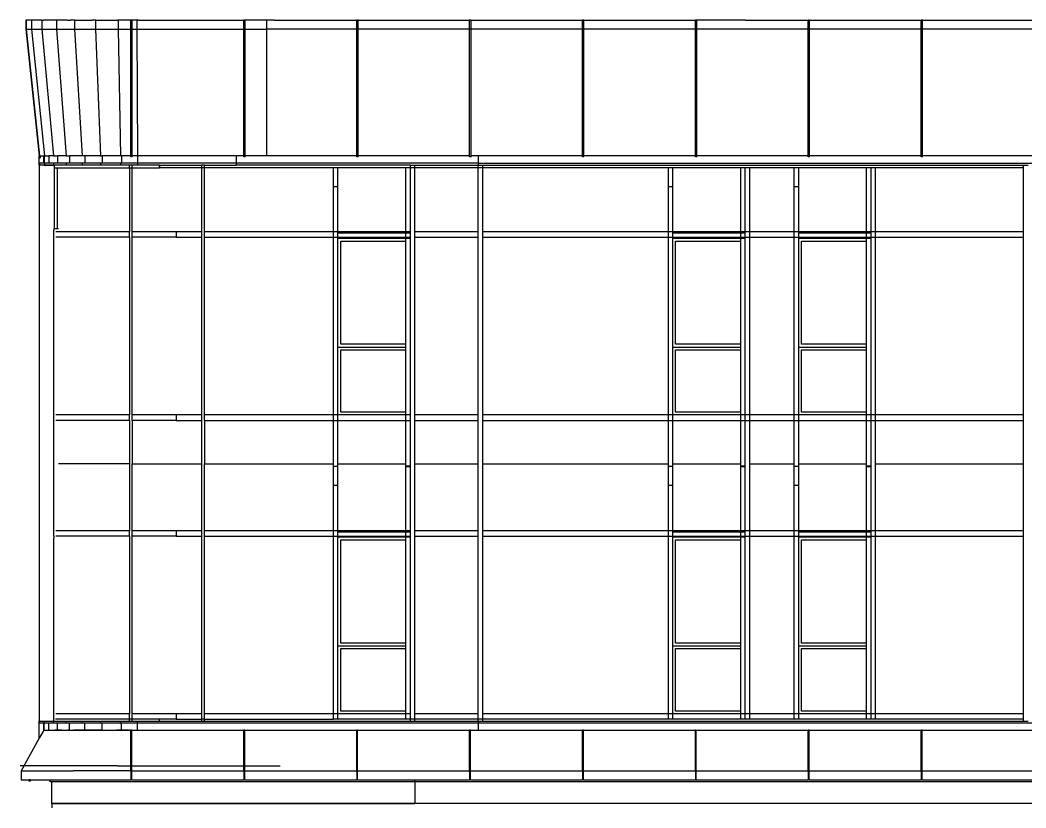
# Model space of a CAD drawing. Extents: x -311 to 61613, y 0 to 58400.
# Drawn here: x -311 to 10800, y 46101 to 54800 of the extents above; entities that cross this region are included whole.
import ezdxf

# ---------------------------------------------------------------- set-up
doc = ezdxf.new("R2010")
doc.units = 0
doc.header["$LTSCALE"] = 1000
doc.header["$MEASUREMENT"] = 0
doc.layers.add('AD-AREA-OUTL', color=31, linetype='Continuous')

msp = doc.modelspace()

# ---------------------------------------------------------------- linework, layer by layer
at = {"layer": 'AD-AREA-OUTL', "color": 252}
for p, q in [((-250, 54800), (-250, 54700)), ((-246, 54800), (-250, 54800)), ((-246, 54800), (-246, 54700)), ((-184, 54800), (-246, 54800)), ((-184, 54800), (-184, 54700)), ((-70, 54800), (-184, 54800)), ((-70, 54800), (-53, 54800)), ((-70, 54800), (-70, 54700)), ((90, 54800), (-53, 54800)), ((90, 54800), (-53, 54800)), ((150, 54800), (90, 54800)), ((150, 54800), (90, 54800)), ((90, 54800), (90, 54700)), ((90, 54800), (90, 54800)), ((203, 54800), (150, 54800)), ((212, 54800), (203, 54800)), ((212, 54800), (242, 54800)), ((212, 54800), (212, 54800)), ((212, 54800), (212, 54800)), ((249, 54800), (242, 54800)), ((267, 54800), (249, 54800)), ((290, 54800), (267, 54800)), ((290, 54800), (267, 54800)), ((293, 54800), (290, 54800)), ((293, 54800), (290, 54800)), ((290, 54800), (290, 54700)), ((290, 54800), (290, 54800)), ((293, 54800), (417, 54800)), ((419, 54800), (417, 54800)), ((419, 54800), (485, 54800)), ((520, 54800), (485, 54800)), ((520, 54800), (485, 54800)), ((525, 54800), (520, 54800)), ((525, 54800), (520, 54800)), ((520, 54800), (520, 54700)), ((520, 54800), (520, 54800)), ((525, 54800), (767, 54800)), ((771, 54800), (767, 54800)), ((771, 54800), (767, 54800)), ((767, 54800), (767, 54800)), ((767, 54800), (767, 54800)), ((852, 54800), (771, 54800)), ((852, 54800), (771, 54800)), ((771, 54800), (771, 54700)), ((771, 54800), (771, 54800)), ((830, 54800), (830, 54800)), ((913, 54800), (852, 54800)), ((913, 54700), (913, 54800)), ((928, 54800), (913, 54800)), ((928, 54700), (928, 54800)), ((928, 54700), (928, 54800)), ((979, 54800), (928, 54800)), ((979, 54800), (928, 54800)), ((996, 54800), (979, 54800)), ((996, 54800), (979, 54800)), ((979, 54800), (979, 54700)), ((979, 54800), (979, 54800)), ((996, 54800), (2160, 54800)), ((2160, 54700), (2160, 54800)), ((2175, 54800), (2160, 54800)), ((2175, 54700), (2175, 54800)), ((2175, 54700), (2175, 54800)), ((2412, 54800), (2175, 54800)), ((2412, 54800), (2175, 54800)), ((2500, 54800), (2412, 54800)), ((2500, 54800), (2412, 54800)), ((2412, 54800), (2412, 54700)), ((2412, 54800), (2412, 54800)), ((2500, 54800), (3407, 54800)), ((3407, 54700), (3407, 54800)), ((3423, 54800), (3407, 54800)), ((3423, 54700), (3423, 54800)), ((3423, 54800), (4654, 54800)), ((3423, 54700), (3423, 54800)), ((4654, 54700), (4654, 54800)), ((4670, 54800), (4654, 54800)), ((4670, 54700), (4670, 54800)), ((4670, 54800), (5902, 54800)), ((4670, 54700), (4670, 54800)), ((5902, 54700), (5902, 54800)), ((5917, 54800), (5902, 54800)), ((5917, 54700), (5917, 54800)), ((5917, 54800), (7149, 54800)), ((5917, 54700), (5917, 54800)), ((7149, 54700), (7149, 54800)), ((7164, 54800), (7149, 54800)), ((7164, 54700), (7164, 54800)), ((7700, 54800), (7164, 54800)), ((7164, 54700), (7164, 54800)), ((7704, 54800), (7700, 54800)), ((7704, 54800), (8395, 54800)), ((8396, 54800), (8395, 54800)), ((8397, 54800), (8396, 54800)), ((8396, 54700), (8396, 54800)), ((8397, 54800), (8405, 54800)), ((8411, 54800), (8405, 54800)), ((8411, 54700), (8411, 54800)), ((8411, 54800), (9643, 54800)), ((8411, 54700), (8411, 54800)), ((9657, 54800), (9643, 54800)), ((9643, 54700), (9643, 54800)), ((9658, 54800), (9657, 54800)), ((9658, 54700), (9658, 54800)), ((9658, 54800), (10891, 54800)), ((9658, 54700), (9658, 54800)), ((-250, 54700), (-100, 53300)), ((-250, 54700), (-246, 54700)), ((-246, 54700), (-96, 53300)), ((-246, 54700), (-184, 54700)), ((-184, 54700), (-42, 53300)), ((-184, 54700), (-70, 54700)), ((-70, 54700), (58, 53300)), ((-70, 54700), (90, 54700)), ((90, 54700), (199, 53300)), ((90, 54700), (290, 54700)), ((290, 54700), (375, 53300)), ((290, 54700), (520, 54700)), ((520, 54700), (577, 53300)), ((520, 54700), (771, 54700)), ((771, 54700), (798, 53300)), ((771, 54700), (913, 54700)), ((913, 54700), (913, 54700)), ((913, 53300), (913, 54700)), ((928, 54700), (913, 54700)), ((928, 53300), (928, 54700)), ((928, 53300), (928, 54700)), ((928, 54700), (928, 54700)), ((928, 54700), (979, 54700)), ((979, 54700), (984, 53300)), ((979, 54700), (2160, 54700)), ((2160, 54700), (2160, 54700)), ((2160, 53300), (2160, 54700)), ((2175, 54700), (2160, 54700)), ((2175, 53300), (2175, 54700)), ((2175, 53300), (2175, 54700)), ((2175, 54700), (2175, 54700)), ((2175, 54700), (2412, 54700)), ((2412, 54700), (2412, 53300)), ((3407, 54700), (2412, 54700)), ((3407, 54700), (3407, 54700)), ((3407, 53300), (3407, 54700)), ((3423, 54700), (3407, 54700)), ((3423, 53300), (3423, 54700)), ((3423, 53300), (3423, 54700)), ((3423, 54700), (3423, 54700)), ((4654, 54700), (3423, 54700)), ((4654, 54700), (4654, 54700)), ((4654, 53300), (4654, 54700)), ((4670, 54700), (4654, 54700)), ((4670, 53300), (4670, 54700)), ((4670, 53300), (4670, 54700)), ((4670, 54700), (4670, 54700)), ((5902, 54700), (4670, 54700)), ((5902, 54700), (5902, 54700)), ((5902, 53300), (5902, 54700)), ((5917, 54700), (5902, 54700)), ((5917, 53300), (5917, 54700)), ((5917, 53300), (5917, 54700)), ((5917, 54700), (5917, 54700)), ((7149, 54700), (5917, 54700)), ((7149, 54700), (7149, 54700)), ((7149, 53300), (7149, 54700)), ((7164, 54700), (7149, 54700)), ((7164, 53300), (7164, 54700)), ((7164, 53300), (7164, 54700)), ((7164, 54700), (7164, 54700)), ((8396, 54700), (7164, 54700)), ((8396, 54700), (8396, 54700)), ((8396, 53300), (8396, 54700)), ((8411, 54700), (8396, 54700)), ((8411, 53300), (8411, 54700)), ((8411, 53300), (8411, 54700)), ((8411, 54700), (8411, 54700)), ((9643, 54700), (8411, 54700)), ((9643, 54700), (9643, 54700)), ((9643, 53300), (9643, 54700)), ((9658, 54700), (9643, 54700)), ((9658, 53300), (9658, 54700)), ((9658, 53300), (9658, 54700)), ((9658, 54700), (9658, 54700)), ((10891, 54700), (9658, 54700)), ((-100, 53280), (-100, 53300)), ((-96, 53300), (-100, 53300)), ((-100, 53200), (-100, 53280)), ((-100, 53280), (-90, 53280)), ((-90, 53300), (-96, 53300)), ((-90, 53300), (-50, 53300)), ((-90, 53300), (-90, 53280)), ((-50, 53220), (-50, 53300)), ((-50, 53300), (-46, 53300)), ((-42, 53300), (-46, 53300)), ((-46, 53300), (-46, 53220)), ((-42, 53300), (6, 53300)), ((58, 53300), (6, 53300)), ((6, 53300), (6, 53220)), ((58, 53300), (101, 53300)), ((199, 53300), (101, 53300)), ((101, 53300), (101, 53220)), ((199, 53300), (235, 53300)), ((375, 53300), (235, 53300)), ((235, 53300), (235, 53220)), ((403, 53300), (375, 53300)), ((577, 53300), (403, 53300)), ((403, 53300), (403, 53220)), ((577, 53300), (596, 53300)), ((798, 53300), (596, 53300)), ((596, 53300), (596, 53220)), ((807, 53300), (798, 53300)), ((913, 53300), (807, 53300)), ((807, 53300), (807, 53220)), ((913, 53292), (913, 53300)), ((928, 53292), (913, 53292)), ((928, 53292), (928, 53300)), ((984, 53300), (928, 53300)), ((986, 53300), (984, 53300)), ((2074, 53300), (986, 53300)), ((986, 53300), (986, 53220)), ((2160, 53300), (2074, 53300)), ((2074, 53300), (2074, 53220)), ((2160, 53292), (2160, 53300)), ((2175, 53292), (2160, 53292)), ((2175, 53292), (2175, 53300)), ((2412, 53300), (2175, 53300)), ((3407, 53300), (2412, 53300)), ((3407, 53292), (3407, 53300)), ((3423, 53292), (3407, 53292)), ((3423, 53292), (3423, 53300)), ((4654, 53300), (3423, 53300)), ((4654, 53292), (4654, 53300)), ((4670, 53292), (4654, 53292)), ((4670, 53292), (4670, 53300)), ((4750, 53300), (4670, 53300)), ((5902, 53300), (4750, 53300)), ((4750, 53300), (4750, 53220)), ((5902, 53292), (5902, 53300)), ((5917, 53292), (5902, 53292)), ((5917, 53292), (5917, 53300)), ((7149, 53300), (5917, 53300)), ((7149, 53292), (7149, 53300)), ((7164, 53292), (7149, 53292)), ((7164, 53292), (7164, 53300)), ((8396, 53300), (7164, 53300)), ((8396, 53292), (8396, 53300)), ((8411, 53292), (8396, 53292)), ((8411, 53292), (8411, 53300)), ((9643, 53300), (8411, 53300)), ((9643, 53292), (9643, 53300)), ((9658, 53292), (9643, 53292)), ((9658, 53292), (9658, 53300)), ((10891, 53300), (9658, 53300)), ((-100, 53220), (-100, 53200)), ((-96, 53220), (-100, 53220)), ((-96, 53200), (-100, 53200)), ((-100, 53200), (-100, 47060)), ((-100, 53200), (-100, 53200)), ((-50, 53220), (-96, 53220)), ((-96, 53220), (-96, 53200)), ((-42, 53200), (-96, 53200)), ((-46, 53220), (-50, 53220)), ((-50, 53200), (71, 53200)), ((-42, 53220), (-46, 53220)), ((6, 53220), (-42, 53220)), ((-42, 53220), (-42, 53200)), ((58, 53200), (-42, 53200)), ((58, 53220), (6, 53220)), ((101, 53220), (58, 53220)), ((58, 53220), (58, 53200)), ((68, 53200), (58, 53200)), ((71, 53200), (68, 53200)), ((68, 53170), (68, 53200)), ((71, 53170), (68, 53170)), ((68, 52500), (68, 53170)), ((112, 53200), (71, 53200)), ((71, 53170), (98, 53170)), ((98, 53170), (103, 53170)), ((98, 53170), (98, 52500)), ((100, 52500), (100, 53170)), ((199, 53220), (101, 53220)), ((103, 53170), (112, 53170)), ((188, 53200), (112, 53200)), ((112, 53170), (142, 53170)), ((142, 53170), (188, 53170)), ((199, 53200), (188, 53200)), ((188, 53170), (215, 53170)), ((235, 53220), (199, 53220)), ((199, 53220), (199, 53200)), ((294, 53200), (199, 53200)), ((215, 53170), (294, 53170)), ((375, 53220), (235, 53220)), ((375, 53200), (294, 53200)), ((294, 53170), (317, 53170)), ((317, 53170), (427, 53170)), ((403, 53220), (375, 53220)), ((375, 53220), (375, 53200)), ((427, 53200), (375, 53200)), ((577, 53220), (403, 53220)), ((577, 53200), (427, 53200)), ((427, 53170), (445, 53170)), ((445, 53170), (580, 53170)), ((596, 53220), (577, 53220)), ((577, 53220), (577, 53200)), ((580, 53200), (577, 53200)), ((747, 53200), (580, 53200)), ((580, 53170), (592, 53170)), ((592, 53170), (747, 53170)), ((798, 53220), (596, 53220)), ((798, 53200), (747, 53200)), ((747, 53170), (752, 53170)), ((752, 53170), (894, 53170)), ((807, 53220), (798, 53220)), ((798, 53220), (798, 53200)), ((894, 53200), (798, 53200)), ((984, 53220), (807, 53220)), ((896, 53200), (894, 53200)), ((894, 53170), (896, 53170)), ((926, 53200), (896, 53200)), ((896, 53170), (896, 53200)), ((896, 53170), (926, 53170)), ((896, 53170), (896, 52463)), ((926, 53170), (926, 53200)), ((984, 53200), (926, 53200)), ((926, 53170), (1227, 53170)), ((926, 52463), (926, 53170)), ((986, 53220), (984, 53220)), ((984, 53220), (984, 53200)), ((1227, 53200), (984, 53200)), ((2074, 53220), (986, 53220)), ((1227, 53200), (1228, 53200)), ((1227, 53170), (1227, 53200)), ((1228, 53200), (1227, 53200)), ((1227, 53200), (1227, 53200)), ((1228, 53200), (1228, 53200)), ((1228, 53200), (1696, 53200)), ((1228, 53200), (1228, 53170)), ((1696, 53170), (1228, 53170)), ((1696, 53170), (1696, 53200)), ((1726, 53200), (1696, 53200)), ((1696, 52463), (1696, 53170)), ((1726, 53170), (1696, 53170)), ((1726, 53170), (1726, 53200)), ((1726, 53200), (2074, 53200)), ((3150, 53170), (1726, 53170)), ((1726, 52463), (1726, 53170)), ((2074, 53220), (2074, 53200)), ((4750, 53220), (2074, 53220)), ((4000, 53200), (2074, 53200)), ((3150, 52960), (3150, 53170)), ((3200, 53170), (3150, 53170)), ((3950, 53170), (3200, 53170)), ((3200, 52960), (3200, 53170)), ((4000, 53170), (3950, 53170)), ((3950, 52463), (3950, 53170)), ((4000, 53200), (4050, 53200)), ((4000, 53170), (4000, 53200)), ((4050, 53170), (4000, 53170)), ((4000, 52463), (4000, 53170)), ((4050, 53170), (4050, 53200)), ((4050, 53200), (4750, 53200)), ((4750, 53170), (4050, 53170)), ((4050, 52463), (4050, 53170)), ((4750, 53220), (4750, 53200)), ((4750, 53220), (13320, 53220)), ((4750, 53170), (4750, 53200)), ((4750, 53200), (4800, 53200)), ((4800, 53170), (4750, 53170)), ((4750, 52463), (4750, 53170)), ((4800, 53170), (4800, 53200)), ((4800, 53200), (10775, 53200)), ((6850, 53170), (4800, 53170)), ((4800, 52463), (4800, 53170)), ((6900, 53170), (6850, 53170)), ((6850, 52960), (6850, 53170)), ((7650, 53170), (6900, 53170)), ((6900, 52960), (6900, 53170)), ((7700, 53170), (7650, 53170)), ((7650, 52463), (7650, 53170)), ((7750, 53170), (7700, 53170)), ((7700, 52463), (7700, 53170)), ((8240, 53170), (7750, 53170)), ((7750, 52463), (7750, 53170)), ((8290, 53170), (8240, 53170)), ((8240, 52960), (8240, 53170)), ((9040, 53170), (8290, 53170)), ((8290, 52960), (8290, 53170)), ((9090, 53170), (9040, 53170)), ((9040, 52463), (9040, 53170)), ((9140, 53170), (9090, 53170)), ((9090, 52463), (9090, 53170)), ((10775, 53170), (9140, 53170)), ((9140, 52463), (9140, 53170)), ((10775, 53170), (10775, 53200)), ((10775, 53200), (10825, 53200)), ((10775, 52463), (10775, 53170)), ((3150, 52463), (3150, 52960)), ((3200, 52960), (3150, 52960)), ((3200, 52463), (3200, 52960)), ((6850, 52463), (6850, 52960)), ((6900, 52960), (6850, 52960)), ((6900, 52463), (6900, 52960)), ((8240, 52463), (8240, 52960)), ((8290, 52960), (8240, 52960)), ((8290, 52463), (8290, 52960)), ((57, 52480), (62, 52480)), ((57, 52480), (57, 49100)), ((62, 52500), (68, 52500)), ((62, 52500), (62, 52480)), ((68, 52500), (98, 52500)), ((114, 52463), (82, 52463)), ((98, 52500), (103, 52500)), ((103, 52500), (113, 52500)), ((142, 52463), (114, 52463)), ((189, 52463), (142, 52463)), ((215, 52463), (189, 52463)), ((295, 52463), (215, 52463)), ((317, 52463), (295, 52463)), ((428, 52463), (317, 52463)), ((445, 52463), (428, 52463)), ((580, 52463), (445, 52463)), ((592, 52463), (580, 52463)), ((747, 52463), (592, 52463)), ((752, 52463), (747, 52463)), ((895, 52463), (752, 52463)), ((896, 52463), (895, 52463)), ((896, 52403), (896, 52463)), ((926, 52403), (926, 52463)), ((1411, 52463), (926, 52463)), ((1411, 52463), (1411, 52403)), ((1696, 52463), (1411, 52463)), ((1696, 52403), (1696, 52463)), ((1726, 52403), (1726, 52463)), ((3150, 52463), (1726, 52463)), ((3150, 52403), (3150, 52463)), ((3200, 52463), (3150, 52463)), ((3200, 52450), (3200, 52463)), ((3950, 52463), (3200, 52463)), ((3200, 52450), (3950, 52450)), ((3200, 52403), (3200, 52450)), ((3950, 52450), (3950, 52463)), ((4000, 52463), (3950, 52463)), ((3950, 52403), (3950, 52450)), ((3950, 52450), (4000, 52450)), ((4000, 52450), (4000, 52463)), ((4000, 52403), (4000, 52450)), ((4050, 52403), (4050, 52463)), ((4750, 52463), (4050, 52463)), ((4750, 52403), (4750, 52463)), ((4800, 52403), (4800, 52463)), ((6850, 52463), (4800, 52463)), ((6850, 52403), (6850, 52463)), ((6900, 52463), (6850, 52463)), ((6900, 52450), (6900, 52463)), ((7650, 52463), (6900, 52463)), ((6900, 52450), (7650, 52450)), ((6900, 52403), (6900, 52450)), ((7650, 52450), (7650, 52463)), ((7700, 52463), (7650, 52463)), ((7650, 52403), (7650, 52450)), ((7650, 52450), (7700, 52450)), ((7700, 52450), (7700, 52463)), ((7750, 52463), (7700, 52463)), ((7700, 52403), (7700, 52450)), ((7750, 52403), (7750, 52463)), ((8240, 52463), (7750, 52463)), ((8290, 52463), (8240, 52463)), ((8240, 52403), (8240, 52463)), ((8290, 52450), (8290, 52463)), ((9040, 52463), (8290, 52463)), ((8290, 52450), (9040, 52450)), ((8290, 52403), (8290, 52450)), ((9090, 52463), (9040, 52463)), ((9040, 52450), (9040, 52463)), ((9040, 52403), (9040, 52450)), ((9040, 52450), (9090, 52450)), ((9140, 52463), (9090, 52463)), ((9090, 52450), (9090, 52463)), ((9090, 52403), (9090, 52450)), ((9140, 52403), (9140, 52463)), ((10775, 52463), (9140, 52463)), ((10775, 52403), (10775, 52463)), ((114, 52403), (82, 52403)), ((142, 52403), (114, 52403)), ((189, 52403), (142, 52403)), ((215, 52403), (189, 52403)), ((295, 52403), (215, 52403)), ((317, 52403), (295, 52403)), ((428, 52403), (317, 52403)), ((445, 52403), (428, 52403)), ((580, 52403), (445, 52403)), ((592, 52403), (580, 52403)), ((747, 52403), (592, 52403)), ((752, 52403), (747, 52403)), ((895, 52403), (752, 52403)), ((896, 52403), (895, 52403)), ((896, 52403), (896, 50440)), ((1411, 52403), (926, 52403)), ((926, 50440), (926, 52403)), ((1411, 52403), (1696, 52403)), ((1696, 50440), (1696, 52403)), ((1726, 52403), (3150, 52403)), ((1726, 50440), (1726, 52403)), ((3150, 50440), (3150, 52403)), ((3150, 52403), (3200, 52403)), ((3200, 52403), (3950, 52403)), ((3200, 52390), (3200, 52403)), ((3200, 51190), (3200, 52390)), ((3950, 52390), (3200, 52390)), ((3230, 52360), (3950, 52360)), ((3230, 51220), (3230, 52360)), ((3950, 52390), (3950, 52403)), ((3950, 52403), (4000, 52403)), ((3950, 52360), (3950, 52390)), ((4000, 52390), (3950, 52390)), ((3950, 51220), (3950, 52360)), ((4000, 52390), (4000, 52403)), ((4000, 50440), (4000, 52390)), ((4050, 52403), (4750, 52403)), ((4050, 50440), (4050, 52403)), ((4750, 50440), (4750, 52403)), ((4800, 52403), (6850, 52403)), ((4800, 50440), (4800, 52403)), ((6850, 50440), (6850, 52403)), ((6850, 52403), (6900, 52403)), ((6900, 52403), (7650, 52403)), ((6900, 52390), (6900, 52403)), ((6900, 51190), (6900, 52390)), ((7650, 52390), (6900, 52390)), ((6930, 52360), (7650, 52360)), ((6930, 51220), (6930, 52360)), ((7650, 52390), (7650, 52403)), ((7650, 52403), (7700, 52403)), ((7650, 52360), (7650, 52390)), ((7700, 52390), (7650, 52390)), ((7650, 51220), (7650, 52360)), ((7700, 52403), (7750, 52403)), ((7700, 52390), (7700, 52403)), ((7700, 50440), (7700, 52390)), ((7750, 52403), (8240, 52403)), ((7750, 50440), (7750, 52403)), ((8240, 52403), (8290, 52403)), ((8240, 50440), (8240, 52403)), ((8290, 52403), (9040, 52403)), ((8290, 52390), (8290, 52403)), ((8290, 51190), (8290, 52390)), ((9040, 52390), (8290, 52390)), ((8320, 52360), (9040, 52360)), ((8320, 51220), (8320, 52360)), ((9040, 52403), (9090, 52403)), ((9040, 52390), (9040, 52403)), ((9040, 52360), (9040, 52390)), ((9090, 52390), (9040, 52390)), ((9040, 51220), (9040, 52360)), ((9090, 52403), (9140, 52403)), ((9090, 52390), (9090, 52403)), ((9090, 50440), (9090, 52390)), ((9140, 50440), (9140, 52403)), ((9140, 52403), (10775, 52403)), ((10775, 50440), (10775, 52403)), ((3200, 50440), (3200, 51190)), ((3200, 51190), (3950, 51190)), ((3950, 51220), (3230, 51220)), ((3230, 51160), (3950, 51160)), ((3230, 50470), (3230, 51160)), ((3950, 51190), (3950, 51220)), ((3950, 51160), (3950, 51190)), ((3950, 50470), (3950, 51160)), ((6900, 50440), (6900, 51190)), ((6900, 51190), (7650, 51190)), ((7650, 51220), (6930, 51220)), ((6930, 51160), (7650, 51160)), ((6930, 50470), (6930, 51160)), ((7650, 51190), (7650, 51220)), ((7650, 51160), (7650, 51190)), ((7650, 50470), (7650, 51160)), ((8290, 50440), (8290, 51190)), ((8290, 51190), (9040, 51190)), ((9040, 51220), (8320, 51220)), ((8320, 51160), (9040, 51160)), ((8320, 50470), (8320, 51160)), ((9040, 51190), (9040, 51220)), ((9040, 51160), (9040, 51190)), ((9040, 50470), (9040, 51160)), ((3950, 50470), (3230, 50470)), ((3950, 50440), (3950, 50470)), ((7650, 50470), (6930, 50470)), ((7650, 50440), (7650, 50470)), ((9040, 50470), (8320, 50470)), ((9040, 50440), (9040, 50470)), ((114, 50440), (82, 50440)), ((114, 50380), (82, 50380)), ((142, 50440), (114, 50440)), ((142, 50380), (114, 50380)), ((189, 50440), (142, 50440)), ((189, 50380), (142, 50380)), ((215, 50440), (189, 50440)), ((215, 50380), (189, 50380)), ((295, 50440), (215, 50440)), ((295, 50380), (215, 50380)), ((317, 50440), (295, 50440)), ((317, 50380), (295, 50380)), ((428, 50440), (317, 50440)), ((428, 50380), (317, 50380)), ((445, 50440), (428, 50440)), ((445, 50380), (428, 50380)), ((580, 50440), (445, 50440)), ((580, 50380), (445, 50380)), ((592, 50440), (580, 50440)), ((592, 50380), (580, 50380)), ((747, 50440), (592, 50440)), ((747, 50380), (592, 50380)), ((752, 50440), (747, 50440)), ((752, 50380), (747, 50380)), ((895, 50440), (752, 50440)), ((895, 50380), (752, 50380)), ((896, 50440), (895, 50440)), ((896, 50380), (895, 50380)), ((896, 50380), (896, 50440)), ((896, 50380), (896, 49900)), ((926, 50380), (926, 50440)), ((1411, 50440), (926, 50440)), ((926, 50380), (926, 49900)), ((1411, 50380), (926, 50380)), ((1411, 50440), (1411, 50380)), ((1696, 50440), (1411, 50440)), ((1411, 50380), (1696, 50380)), ((1696, 50380), (1696, 50440)), ((1696, 49900), (1696, 50380)), ((1726, 50380), (1726, 50440)), ((3150, 50440), (1726, 50440)), ((1726, 50380), (1726, 49900)), ((1726, 50380), (3150, 50380)), ((3200, 50440), (3150, 50440)), ((3150, 50380), (3150, 50440)), ((3150, 49900), (3150, 50380)), ((3150, 50380), (3200, 50380)), ((3200, 50380), (3200, 50440)), ((3950, 50440), (3200, 50440)), ((3200, 49900), (3200, 50380)), ((3200, 50380), (3950, 50380)), ((3950, 50380), (3950, 50440)), ((4000, 50440), (3950, 50440)), ((3950, 49900), (3950, 50380)), ((3950, 50380), (4000, 50380)), ((4000, 50380), (4000, 50440)), ((4000, 49877), (4000, 50380)), ((4050, 50380), (4050, 50440)), ((4750, 50440), (4050, 50440)), ((4050, 49900), (4050, 50380)), ((4050, 50380), (4750, 50380)), ((4750, 50380), (4750, 50440)), ((4750, 49900), (4750, 50380)), ((4800, 50380), (4800, 50440)), ((6850, 50440), (4800, 50440)), ((4800, 49900), (4800, 50380)), ((4800, 50380), (6850, 50380)), ((6850, 50380), (6850, 50440)), ((6900, 50440), (6850, 50440)), ((6850, 49900), (6850, 50380)), ((6850, 50380), (6900, 50380)), ((6900, 50380), (6900, 50440)), ((7650, 50440), (6900, 50440)), ((6900, 49900), (6900, 50380)), ((6900, 50380), (7650, 50380)), ((7650, 50380), (7650, 50440)), ((7700, 50440), (7650, 50440)), ((7650, 50380), (7700, 50380)), ((7650, 49900), (7650, 50380)), ((7750, 50440), (7700, 50440)), ((7700, 50380), (7700, 50440)), ((7700, 50380), (7750, 50380)), ((7700, 49877), (7700, 50380)), ((7750, 50380), (7750, 50440)), ((8240, 50440), (7750, 50440)), ((7750, 49900), (7750, 50380)), ((7750, 50380), (8240, 50380)), ((8290, 50440), (8240, 50440)), ((8240, 50380), (8240, 50440)), ((8240, 50380), (8290, 50380)), ((8240, 49900), (8240, 50380)), ((8290, 50380), (8290, 50440)), ((9040, 50440), (8290, 50440)), ((8290, 49900), (8290, 50380)), ((8290, 50380), (9040, 50380)), ((9090, 50440), (9040, 50440)), ((9040, 50380), (9040, 50440)), ((9040, 50380), (9090, 50380)), ((9040, 49900), (9040, 50380)), ((9140, 50440), (9090, 50440)), ((9090, 50380), (9090, 50440)), ((9090, 50380), (9140, 50380)), ((9090, 49877), (9090, 50380)), ((9140, 50380), (9140, 50440)), ((10775, 50440), (9140, 50440)), ((9140, 49900), (9140, 50380)), ((9140, 50380), (10775, 50380)), ((10775, 50380), (10775, 50440)), ((10775, 49900), (10775, 50380)), ((142, 49900), (113, 49900)), ((142, 49900), (113, 49900)), ((215, 49900), (142, 49900)), ((215, 49900), (142, 49900)), ((317, 49900), (215, 49900)), ((317, 49900), (215, 49900)), ((445, 49900), (317, 49900)), ((445, 49900), (317, 49900)), ((592, 49900), (445, 49900)), ((592, 49900), (445, 49900)), ((752, 49900), (592, 49900)), ((752, 49900), (592, 49900)), ((896, 49900), (752, 49900)), ((896, 49900), (752, 49900)), ((896, 49900), (896, 49900)), ((896, 49900), (896, 49160)), ((926, 49160), (926, 49900)), ((926, 49900), (1696, 49900)), ((1696, 49160), (1696, 49900)), ((1726, 49160), (1726, 49900)), ((1726, 49900), (3150, 49900)), ((3150, 49870), (3150, 49900)), ((3200, 49870), (3200, 49900)), ((3200, 49900), (3950, 49900)), ((3950, 49877), (3950, 49900)), ((4050, 49160), (4050, 49900)), ((4050, 49900), (4750, 49900)), ((4750, 49160), (4750, 49900)), ((4800, 49160), (4800, 49900)), ((4800, 49900), (6850, 49900)), ((6850, 49870), (6850, 49900)), ((6900, 49870), (6900, 49900)), ((6900, 49900), (7650, 49900)), ((7650, 49877), (7650, 49900)), ((7750, 49160), (7750, 49900)), ((7750, 49900), (8240, 49900)), ((8240, 49870), (8240, 49900)), ((8290, 49870), (8290, 49900)), ((8290, 49900), (9040, 49900)), ((9040, 49877), (9040, 49900)), ((9140, 49160), (9140, 49900)), ((9140, 49900), (10775, 49900)), ((10775, 49160), (10775, 49900)), ((3150, 49660), (3150, 49870)), ((3200, 49870), (3150, 49870)), ((3200, 49660), (3200, 49870)), ((3950, 49870), (3950, 49877)), ((3950, 49877), (4000, 49877)), ((3950, 49160), (3950, 49870)), ((3950, 49870), (4000, 49870)), ((4000, 49870), (4000, 49877)), ((4000, 49160), (4000, 49870)), ((6850, 49660), (6850, 49870)), ((6900, 49870), (6850, 49870)), ((6900, 49660), (6900, 49870)), ((7650, 49870), (7650, 49877)), ((7650, 49877), (7700, 49877)), ((7650, 49160), (7650, 49870)), ((7650, 49870), (7700, 49870)), ((7700, 49870), (7700, 49877)), ((7700, 49160), (7700, 49870)), ((8240, 49660), (8240, 49870)), ((8290, 49870), (8240, 49870)), ((8290, 49660), (8290, 49870)), ((9040, 49870), (9040, 49877)), ((9040, 49877), (9090, 49877)), ((9040, 49160), (9040, 49870)), ((9040, 49870), (9090, 49870)), ((9090, 49870), (9090, 49877)), ((9090, 49160), (9090, 49870)), ((3150, 49160), (3150, 49660)), ((3200, 49660), (3150, 49660)), ((3200, 49160), (3200, 49660)), ((6850, 49160), (6850, 49660)), ((6900, 49660), (6850, 49660)), ((6900, 49160), (6900, 49660)), ((8240, 49160), (8240, 49660)), ((8290, 49660), (8240, 49660)), ((8290, 49160), (8290, 49660)), ((114, 49160), (82, 49160)), ((142, 49160), (114, 49160)), ((189, 49160), (142, 49160)), ((215, 49160), (189, 49160)), ((295, 49160), (215, 49160)), ((317, 49160), (295, 49160)), ((428, 49160), (317, 49160)), ((445, 49160), (428, 49160)), ((580, 49160), (445, 49160)), ((592, 49160), (580, 49160)), ((747, 49160), (592, 49160)), ((752, 49160), (747, 49160)), ((895, 49160), (752, 49160)), ((896, 49160), (895, 49160)), ((896, 49100), (896, 49160)), ((926, 49100), (926, 49160)), ((1411, 49160), (926, 49160)), ((1411, 49160), (1411, 49100)), ((1696, 49160), (1411, 49160)), ((1696, 49100), (1696, 49160)), ((1726, 49100), (1726, 49160)), ((3150, 49160), (1726, 49160)), ((3150, 49100), (3150, 49160)), ((3200, 49160), (3150, 49160)), ((3200, 49150), (3200, 49160)), ((3950, 49160), (3200, 49160)), ((3200, 49150), (3950, 49150)), ((3200, 49100), (3200, 49150)), ((3950, 49150), (3950, 49160)), ((4000, 49160), (3950, 49160)), ((3950, 49100), (3950, 49150)), ((3950, 49150), (4000, 49150)), ((4000, 49150), (4000, 49160)), ((4000, 49100), (4000, 49150)), ((4050, 49100), (4050, 49160)), ((4750, 49160), (4050, 49160)), ((4750, 49100), (4750, 49160)), ((4800, 49100), (4800, 49160)), ((6850, 49160), (4800, 49160)), ((6850, 49100), (6850, 49160)), ((6900, 49160), (6850, 49160)), ((6900, 49150), (6900, 49160)), ((7650, 49160), (6900, 49160)), ((6900, 49150), (7650, 49150)), ((6900, 49100), (6900, 49150)), ((7650, 49150), (7650, 49160)), ((7700, 49160), (7650, 49160)), ((7650, 49100), (7650, 49150)), ((7650, 49150), (7700, 49150)), ((7750, 49160), (7700, 49160)), ((7700, 49150), (7700, 49160)), ((7700, 49100), (7700, 49150)), ((7750, 49100), (7750, 49160)), ((8240, 49160), (7750, 49160)), ((8290, 49160), (8240, 49160)), ((8240, 49100), (8240, 49160)), ((8290, 49150), (8290, 49160)), ((9040, 49160), (8290, 49160)), ((8290, 49150), (9040, 49150)), ((8290, 49100), (8290, 49150)), ((9090, 49160), (9040, 49160)), ((9040, 49150), (9040, 49160)), ((9040, 49100), (9040, 49150)), ((9040, 49150), (9090, 49150)), ((9140, 49160), (9090, 49160)), ((9090, 49150), (9090, 49160)), ((9090, 49100), (9090, 49150)), ((9140, 49100), (9140, 49160)), ((10775, 49160), (9140, 49160)), ((10775, 49100), (10775, 49160)), ((57, 49100), (62, 49100)), ((57, 49080), (62, 49080)), ((57, 49080), (57, 47060)), ((62, 49100), (62, 49080)), ((114, 49100), (82, 49100)), ((142, 49100), (114, 49100)), ((189, 49100), (142, 49100)), ((215, 49100), (189, 49100)), ((295, 49100), (215, 49100)), ((317, 49100), (295, 49100)), ((428, 49100), (317, 49100)), ((445, 49100), (428, 49100)), ((580, 49100), (445, 49100)), ((592, 49100), (580, 49100)), ((747, 49100), (592, 49100)), ((752, 49100), (747, 49100)), ((895, 49100), (752, 49100)), ((896, 49100), (895, 49100)), ((896, 49100), (896, 47140)), ((1411, 49100), (926, 49100)), ((926, 47140), (926, 49100)), ((1411, 49100), (1696, 49100)), ((1696, 47140), (1696, 49100)), ((1726, 49100), (3150, 49100)), ((1726, 47140), (1726, 49100)), ((3150, 47140), (3150, 49100)), ((3150, 49100), (3200, 49100)), ((3200, 49100), (3950, 49100)), ((3200, 49090), (3200, 49100)), ((3200, 47890), (3200, 49090)), ((3950, 49090), (3200, 49090)), ((3230, 49060), (3950, 49060)), ((3230, 47920), (3230, 49060)), ((3950, 49090), (3950, 49100)), ((3950, 49100), (4000, 49100)), ((3950, 49060), (3950, 49090)), ((4000, 49090), (3950, 49090)), ((3950, 47920), (3950, 49060)), ((4000, 49090), (4000, 49100)), ((4000, 47140), (4000, 49090)), ((4050, 49100), (4750, 49100)), ((4050, 47140), (4050, 49100)), ((4750, 47140), (4750, 49100)), ((4800, 49100), (6850, 49100)), ((4800, 47140), (4800, 49100)), ((6850, 47140), (6850, 49100)), ((6850, 49100), (6900, 49100)), ((6900, 49100), (7650, 49100)), ((6900, 49090), (6900, 49100)), ((6900, 47890), (6900, 49090)), ((7650, 49090), (6900, 49090)), ((6930, 49060), (7650, 49060)), ((6930, 47920), (6930, 49060)), ((7650, 49090), (7650, 49100)), ((7650, 49100), (7700, 49100)), ((7650, 49060), (7650, 49090)), ((7700, 49090), (7650, 49090)), ((7650, 47920), (7650, 49060)), ((7700, 49100), (7750, 49100)), ((7700, 49090), (7700, 49100)), ((7700, 47140), (7700, 49090)), ((7750, 49100), (8240, 49100)), ((7750, 47140), (7750, 49100)), ((8240, 49100), (8290, 49100)), ((8240, 47140), (8240, 49100)), ((8290, 49100), (9040, 49100)), ((8290, 49090), (8290, 49100)), ((8290, 47890), (8290, 49090)), ((9040, 49090), (8290, 49090)), ((8320, 49060), (9040, 49060)), ((8320, 47920), (8320, 49060)), ((9040, 49100), (9090, 49100)), ((9040, 49090), (9040, 49100)), ((9040, 49060), (9040, 49090)), ((9090, 49090), (9040, 49090)), ((9040, 47920), (9040, 49060)), ((9090, 49100), (9140, 49100)), ((9090, 49090), (9090, 49100)), ((9090, 47140), (9090, 49090)), ((9140, 49100), (10775, 49100)), ((9140, 47140), (9140, 49100)), ((10775, 47140), (10775, 49100)), ((3200, 47140), (3200, 47890)), ((3200, 47890), (3950, 47890)), ((3950, 47920), (3230, 47920)), ((3950, 47890), (3950, 47920)), ((3950, 47860), (3950, 47890)), ((6900, 47140), (6900, 47890)), ((6900, 47890), (7650, 47890)), ((7650, 47920), (6930, 47920)), ((7650, 47890), (7650, 47920)), ((7650, 47860), (7650, 47890)), ((8290, 47140), (8290, 47890)), ((8290, 47890), (9040, 47890)), ((9040, 47920), (8320, 47920)), ((9040, 47890), (9040, 47920)), ((9040, 47860), (9040, 47890)), ((3230, 47860), (3950, 47860)), ((3230, 47170), (3230, 47860)), ((3950, 47170), (3950, 47860)), ((6930, 47860), (7650, 47860)), ((6930, 47170), (6930, 47860)), ((7650, 47170), (7650, 47860)), ((8320, 47860), (9040, 47860)), ((8320, 47170), (8320, 47860)), ((9040, 47170), (9040, 47860)), ((114, 47140), (82, 47140)), ((142, 47140), (114, 47140)), ((189, 47140), (142, 47140)), ((215, 47140), (189, 47140)), ((295, 47140), (215, 47140)), ((317, 47140), (295, 47140)), ((428, 47140), (317, 47140)), ((445, 47140), (428, 47140)), ((580, 47140), (445, 47140)), ((592, 47140), (580, 47140)), ((747, 47140), (592, 47140)), ((752, 47140), (747, 47140)), ((895, 47140), (752, 47140)), ((896, 47140), (895, 47140)), ((896, 47080), (896, 47140)), ((926, 47080), (926, 47140)), ((1411, 47140), (926, 47140)), ((1411, 47140), (1411, 47080)), ((1696, 47140), (1411, 47140)), ((1696, 47080), (1696, 47140)), ((1726, 47080), (1726, 47140)), ((3150, 47140), (1726, 47140)), ((3200, 47140), (3150, 47140)), ((3150, 47080), (3150, 47140)), ((3200, 47080), (3200, 47140)), ((3950, 47140), (3200, 47140)), ((3950, 47170), (3230, 47170)), ((3950, 47140), (3950, 47170)), ((4000, 47140), (3950, 47140)), ((3950, 47080), (3950, 47140)), ((4000, 47080), (4000, 47140)), ((4050, 47080), (4050, 47140)), ((4750, 47140), (4050, 47140)), ((4750, 47080), (4750, 47140)), ((4800, 47080), (4800, 47140)), ((6850, 47140), (4800, 47140)), ((6900, 47140), (6850, 47140)), ((6850, 47080), (6850, 47140)), ((6900, 47080), (6900, 47140)), ((7650, 47140), (6900, 47140)), ((7650, 47170), (6930, 47170)), ((7650, 47140), (7650, 47170)), ((7650, 47080), (7650, 47140)), ((7700, 47140), (7650, 47140)), ((7750, 47140), (7700, 47140)), ((7700, 47080), (7700, 47140)), ((7750, 47080), (7750, 47140)), ((8240, 47140), (7750, 47140)), ((8290, 47140), (8240, 47140)), ((8240, 47080), (8240, 47140)), ((8290, 47080), (8290, 47140)), ((9040, 47140), (8290, 47140)), ((9040, 47170), (8320, 47170)), ((9040, 47140), (9040, 47170)), ((9090, 47140), (9040, 47140)), ((9040, 47080), (9040, 47140)), ((9140, 47140), (9090, 47140)), ((9090, 47080), (9090, 47140)), ((9140, 47080), (9140, 47140)), ((10775, 47140), (9140, 47140)), ((10775, 47080), (10775, 47140)), ((-100, 47060), (-96, 47060)), ((-100, 47040), (-100, 47060)), ((-96, 47040), (-100, 47040)), ((-100, 46871), (-100, 47040)), ((-96, 47060), (-42, 47060)), ((-96, 47040), (-96, 47060)), ((-96, 47040), (-50, 47040)), ((-50, 46960), (-50, 47040)), ((-50, 47040), (-46, 47040)), ((-46, 47040), (-42, 47040)), ((-46, 46960), (-46, 47040)), ((-42, 47060), (57, 47060)), ((-42, 47040), (-42, 47060)), ((-42, 47040), (6, 47040)), ((6, 47040), (58, 47040)), ((6, 46960), (6, 47040)), ((57, 47060), (58, 47060)), ((58, 47060), (112, 47060)), ((58, 47040), (58, 47060)), ((58, 47040), (101, 47040)), ((112, 47080), (80, 47080)), ((101, 47040), (199, 47040)), ((101, 46960), (101, 47040)), ((114, 47080), (112, 47080)), ((112, 47060), (188, 47060)), ((188, 47080), (114, 47080)), ((189, 47080), (188, 47080)), ((188, 47060), (199, 47060)), ((294, 47080), (189, 47080)), ((199, 47060), (294, 47060)), ((199, 47040), (199, 47060)), ((199, 47040), (235, 47040)), ((235, 47040), (375, 47040)), ((235, 46960), (235, 47040)), ((295, 47080), (294, 47080)), ((294, 47060), (375, 47060)), ((427, 47080), (295, 47080)), ((375, 47060), (427, 47060)), ((375, 47040), (375, 47060)), ((375, 47040), (403, 47040)), ((403, 47040), (577, 47040)), ((403, 46960), (403, 47040)), ((428, 47080), (427, 47080)), ((427, 47060), (577, 47060)), ((580, 47080), (428, 47080)), ((577, 47060), (580, 47060)), ((577, 47040), (577, 47060)), ((577, 47040), (596, 47040)), ((580, 47080), (580, 47080)), ((747, 47080), (580, 47080)), ((580, 47060), (747, 47060)), ((596, 47040), (798, 47040)), ((596, 46960), (596, 47040)), ((747, 47080), (747, 47080)), ((894, 47080), (747, 47080)), ((747, 47060), (798, 47060)), ((798, 47060), (894, 47060)), ((798, 47040), (798, 47060)), ((798, 47040), (807, 47040)), ((807, 47040), (984, 47040)), ((807, 46960), (807, 47040)), ((895, 47080), (894, 47080)), ((894, 47060), (896, 47060)), ((896, 47080), (895, 47080)), ((896, 47060), (896, 47080)), ((926, 47080), (896, 47080)), ((896, 47060), (926, 47060)), ((926, 47060), (926, 47080)), ((1227, 47080), (926, 47080)), ((926, 47060), (984, 47060)), ((984, 47060), (1227, 47060)), ((984, 47040), (984, 47060)), ((984, 47040), (986, 47040)), ((986, 47040), (4750, 47040)), ((986, 46960), (986, 47040)), ((1411, 47080), (1227, 47080)), ((1227, 47060), (1227, 47080)), ((1227, 47060), (1696, 47060)), ((1411, 47080), (1696, 47080)), ((1726, 47080), (1696, 47080)), ((1696, 47060), (1696, 47080)), ((1696, 47060), (1726, 47060)), ((1726, 47080), (3150, 47080)), ((1726, 47060), (1726, 47080)), ((1726, 47060), (4000, 47060)), ((3200, 47080), (3150, 47080)), ((3950, 47080), (3200, 47080)), ((4000, 47080), (3950, 47080)), ((4050, 47080), (4000, 47080)), ((4000, 47060), (4000, 47080)), ((4000, 47060), (4050, 47060)), ((4750, 47080), (4050, 47080)), ((4050, 47060), (4050, 47080)), ((4050, 47060), (4750, 47060)), ((4800, 47080), (4750, 47080)), ((4750, 47060), (4750, 47080)), ((4750, 47060), (4800, 47060)), ((4750, 47060), (4750, 47040)), ((4750, 47040), (4750, 46960)), ((4750, 47040), (13320, 47040)), ((6850, 47080), (4800, 47080)), ((4800, 47060), (4800, 47080)), ((4800, 47060), (10775, 47060)), ((6900, 47080), (6850, 47080)), ((7650, 47080), (6900, 47080)), ((7700, 47080), (7650, 47080)), ((7750, 47080), (7700, 47080)), ((8240, 47080), (7750, 47080)), ((8290, 47080), (8240, 47080)), ((9040, 47080), (8290, 47080)), ((9090, 47080), (9040, 47080)), ((9140, 47080), (9090, 47080)), ((10775, 47080), (9140, 47080)), ((10775, 47060), (10775, 47080)), ((10775, 47060), (10825, 47060)), ((-51, 46960), (-100, 46871)), ((-51, 46960), (-29, 46960)), ((-46, 46960), (-50, 46960)), ((-46, 46960), (6, 46960)), ((-29, 46960), (13, 46960)), ((6, 46960), (44, 46960)), ((13, 46960), (44, 46960)), ((44, 46960), (55, 46960)), ((44, 46960), (55, 46960)), ((44, 46960), (44, 46960)), ((55, 46960), (57, 46960)), ((55, 46960), (57, 46960)), ((55, 46960), (55, 46960)), ((57, 46960), (62, 46960)), ((57, 46960), (62, 46960)), ((57, 46960), (57, 46960)), ((62, 46960), (101, 46960)), ((62, 46960), (75, 46960)), ((62, 46960), (62, 46960)), ((142, 46960), (75, 46960)), ((101, 46960), (142, 46960)), ((150, 46960), (142, 46960)), ((142, 46960), (215, 46960)), ((150, 46960), (215, 46960)), ((235, 46960), (215, 46960)), ((215, 46960), (235, 46960)), ((235, 46960), (277, 46960)), ((235, 46960), (317, 46960)), ((317, 46960), (277, 46960)), ((445, 46960), (317, 46960)), ((317, 46960), (403, 46960)), ((403, 46960), (445, 46960)), ((592, 46960), (445, 46960)), ((445, 46960), (592, 46960)), ((592, 46960), (596, 46960)), ((592, 46960), (752, 46960)), ((596, 46960), (752, 46960)), ((896, 46960), (752, 46960)), ((752, 46960), (807, 46960)), ((807, 46960), (896, 46960)), ((896, 46960), (913, 46960)), ((896, 46960), (913, 46960)), ((896, 46960), (896, 46960)), ((913, 46964), (913, 46960)), ((913, 46964), (923, 46964)), ((913, 46510), (913, 46960)), ((913, 46960), (913, 46960)), ((923, 46960), (923, 46964)), ((923, 46960), (923, 46960)), ((923, 46510), (923, 46960)), ((923, 46960), (986, 46960)), ((923, 46960), (2160, 46960)), ((986, 46960), (2160, 46960)), ((2160, 46964), (2160, 46960)), ((2160, 46964), (2170, 46964)), ((2160, 46510), (2160, 46960)), ((2160, 46960), (2160, 46960)), ((2170, 46960), (2170, 46964)), ((2170, 46960), (2170, 46960)), ((2170, 46510), (2170, 46960)), ((2170, 46960), (3150, 46960)), ((2170, 46960), (3150, 46960)), ((3150, 46960), (3200, 46960)), ((3150, 46960), (3200, 46960)), ((3150, 46960), (3150, 46960)), ((3200, 46960), (3407, 46960)), ((3200, 46960), (3200, 46960)), ((3200, 46960), (3407, 46960)), ((3407, 46964), (3407, 46960)), ((3407, 46964), (3417, 46964)), ((3407, 46510), (3407, 46960)), ((3407, 46960), (3407, 46960)), ((3417, 46960), (3417, 46964)), ((3417, 46960), (3417, 46960)), ((3417, 46510), (3417, 46960)), ((3417, 46960), (3950, 46960)), ((3417, 46960), (3950, 46960)), ((3950, 46960), (4000, 46960)), ((3950, 46960), (4000, 46960)), ((3950, 46960), (3950, 46960)), ((4000, 46960), (4654, 46960)), ((4000, 46960), (4000, 46960)), ((4000, 46960), (4654, 46960)), ((4654, 46964), (4654, 46960)), ((4654, 46964), (4665, 46964)), ((4654, 46510), (4654, 46960)), ((4654, 46960), (4654, 46960)), ((4665, 46960), (4665, 46964)), ((4665, 46960), (4665, 46960)), ((4665, 46510), (4665, 46960)), ((4665, 46960), (4750, 46960)), ((4665, 46960), (5902, 46960)), ((4750, 46960), (5902, 46960)), ((5902, 46964), (5902, 46960)), ((5902, 46964), (5912, 46964)), ((5902, 46510), (5902, 46960)), ((5902, 46960), (5902, 46960)), ((5912, 46960), (5912, 46964)), ((5912, 46960), (5912, 46960)), ((5912, 46510), (5912, 46960)), ((5912, 46960), (6850, 46960)), ((5912, 46960), (6850, 46960)), ((6850, 46960), (6900, 46960)), ((6850, 46960), (6900, 46960)), ((6850, 46960), (6850, 46960)), ((6900, 46960), (7149, 46960)), ((6900, 46960), (6900, 46960)), ((6900, 46960), (7149, 46960)), ((7149, 46964), (7149, 46960)), ((7149, 46964), (7159, 46964)), ((7149, 46510), (7149, 46960)), ((7149, 46960), (7149, 46960)), ((7159, 46960), (7159, 46964)), ((7159, 46960), (7159, 46960)), ((7159, 46510), (7159, 46960)), ((7159, 46960), (7650, 46960)), ((7159, 46960), (7650, 46960)), ((7650, 46960), (7700, 46960)), ((7650, 46960), (7700, 46960)), ((7650, 46960), (7650, 46960)), ((7700, 46960), (8240, 46960)), ((7700, 46960), (7700, 46960)), ((7700, 46960), (8240, 46960)), ((8240, 46960), (8290, 46960)), ((8240, 46960), (8290, 46960)), ((8240, 46960), (8240, 46960)), ((8290, 46960), (8396, 46960)), ((8290, 46960), (8290, 46960)), ((8290, 46960), (8396, 46960)), ((8396, 46964), (8396, 46960)), ((8396, 46964), (8406, 46964)), ((8396, 46510), (8396, 46960)), ((8396, 46960), (8396, 46960)), ((8406, 46960), (8406, 46964)), ((8406, 46960), (8406, 46960)), ((8406, 46510), (8406, 46960)), ((8406, 46960), (9040, 46960)), ((8406, 46960), (9040, 46960)), ((9040, 46960), (9090, 46960)), ((9040, 46960), (9090, 46960)), ((9040, 46960), (9040, 46960)), ((9090, 46960), (9643, 46960)), ((9090, 46960), (9090, 46960)), ((9090, 46960), (9643, 46960)), ((9643, 46964), (9643, 46960)), ((9643, 46964), (9653, 46964)), ((9643, 46510), (9643, 46960)), ((9643, 46960), (9643, 46960)), ((9653, 46960), (9653, 46964)), ((9653, 46960), (9653, 46960)), ((9653, 46510), (9653, 46960)), ((9653, 46960), (10891, 46960)), ((9653, 46960), (10891, 46960)), ((-100, 46871), (-301, 46510)), ((-100, 46871), (-301, 46510)), ((-100, 46871), (-100, 46871)), ((-311, 46566), (-310, 46566)), ((-273, 46566), (-311, 46566)), ((-311, 46566), (-310, 46566)), ((-273, 46566), (-311, 46566)), ((-197, 46566), (-273, 46566)), ((-270, 46566), (-273, 46566)), ((-88, 46566), (-197, 46566)), ((46, 46566), (-88, 46566)), ((197, 46566), (46, 46566)), ((275, 46566), (197, 46566)), ((760, 46566), (275, 46566)), ((760, 46566), (2563, 46566)), ((-301, 46510), (-301, 46410)), ((-301, 46510), (-301, 46510)), ((-301, 46510), (-264, 46510)), ((-264, 46510), (-189, 46510)), ((-189, 46510), (-82, 46510)), ((-82, 46510), (50, 46510)), ((50, 46510), (198, 46510)), ((198, 46510), (275, 46510)), ((913, 46510), (275, 46510)), ((913, 46505), (913, 46510)), ((913, 46505), (913, 46410)), ((923, 46505), (913, 46505)), ((923, 46505), (923, 46510)), ((923, 46510), (2160, 46510)), ((923, 46410), (923, 46505)), ((2160, 46505), (2160, 46510)), ((2160, 46505), (2160, 46410)), ((2170, 46505), (2160, 46505)), ((2170, 46505), (2170, 46510)), ((2170, 46510), (3407, 46510)), ((2170, 46410), (2170, 46505)), ((3407, 46505), (3407, 46510)), ((3407, 46505), (3407, 46410)), ((3417, 46505), (3407, 46505)), ((3417, 46505), (3417, 46510)), ((3417, 46510), (4654, 46510)), ((3417, 46410), (3417, 46505)), ((4654, 46505), (4654, 46510)), ((4654, 46505), (4654, 46410)), ((4665, 46505), (4654, 46505)), ((4665, 46505), (4665, 46510)), ((4665, 46510), (5902, 46510)), ((4665, 46410), (4665, 46505)), ((5902, 46505), (5902, 46510)), ((5902, 46505), (5902, 46410)), ((5912, 46505), (5902, 46505)), ((5912, 46505), (5912, 46510)), ((5912, 46510), (7149, 46510)), ((5912, 46410), (5912, 46505)), ((7149, 46505), (7149, 46510)), ((7149, 46505), (7149, 46410)), ((7159, 46505), (7149, 46505)), ((7159, 46505), (7159, 46510)), ((7159, 46510), (8396, 46510)), ((7159, 46410), (7159, 46505)), ((8396, 46505), (8396, 46510)), ((8396, 46505), (8396, 46410)), ((8406, 46505), (8396, 46505)), ((8406, 46505), (8406, 46510)), ((8406, 46510), (9643, 46510)), ((8406, 46410), (8406, 46505)), ((9643, 46505), (9643, 46510)), ((9643, 46505), (9643, 46410)), ((9653, 46505), (9643, 46505)), ((9653, 46505), (9653, 46510)), ((9653, 46510), (10891, 46510)), ((9653, 46410), (9653, 46505)), ((-301, 46410), (-300, 46410)), ((-300, 46410), (-264, 46410)), ((-264, 46410), (-211, 46410)), ((-201, 46410), (-211, 46410)), ((-211, 46394), (-211, 46410)), ((-201, 46394), (-211, 46394)), ((-201, 46410), (-189, 46410)), ((-201, 46410), (-201, 46410)), ((-201, 46410), (-201, 46394)), ((-189, 46410), (-82, 46410)), ((-82, 46410), (20, 46410)), ((20, 46410), (50, 46410)), ((20, 46390), (20, 46410)), ((40, 46390), (20, 46390)), ((40, 46151), (40, 46390)), ((4050, 46390), (40, 46390)), ((50, 46410), (198, 46410)), ((198, 46410), (275, 46410)), ((275, 46410), (913, 46410)), ((923, 46410), (913, 46410)), ((923, 46410), (2160, 46410)), ((2170, 46410), (2160, 46410)), ((2170, 46410), (3407, 46410)), ((3417, 46410), (3407, 46410)), ((3417, 46410), (4050, 46410)), ((4050, 46410), (4654, 46410)), ((4050, 46390), (4050, 46410)), ((30750, 46390), (4050, 46390)), ((4050, 46390), (4050, 46150)), ((4665, 46410), (4654, 46410)), ((4665, 46410), (5902, 46410)), ((5912, 46410), (5902, 46410)), ((5912, 46410), (7149, 46410)), ((7159, 46410), (7149, 46410)), ((7159, 46410), (8396, 46410)), ((8406, 46410), (8396, 46410)), ((8406, 46410), (9643, 46410)), ((9653, 46410), (9643, 46410)), ((9653, 46410), (10891, 46410)), ((40, 46151), (38, 46151)), ((38, 46151), (38, 46101)), ((38, 46151), (40, 46150)), ((40, 46150), (40, 46151)), ((40, 46150), (40, 46101)), ((40, 46150), (40, 46150)), ((4050, 46150), (40, 46150)), ((40, 46150), (4050, 46150)), ((30450, 46150), (4050, 46150)), ((4050, 46150), (4050, 46150)), ((38, 46101), (40, 46101)), ((38, 46101), (40, 46100)), ((40, 46101), (40, 46100))]:
    msp.add_line(p, q, dxfattribs=at)

doc.saveas('drawing.dxf')
